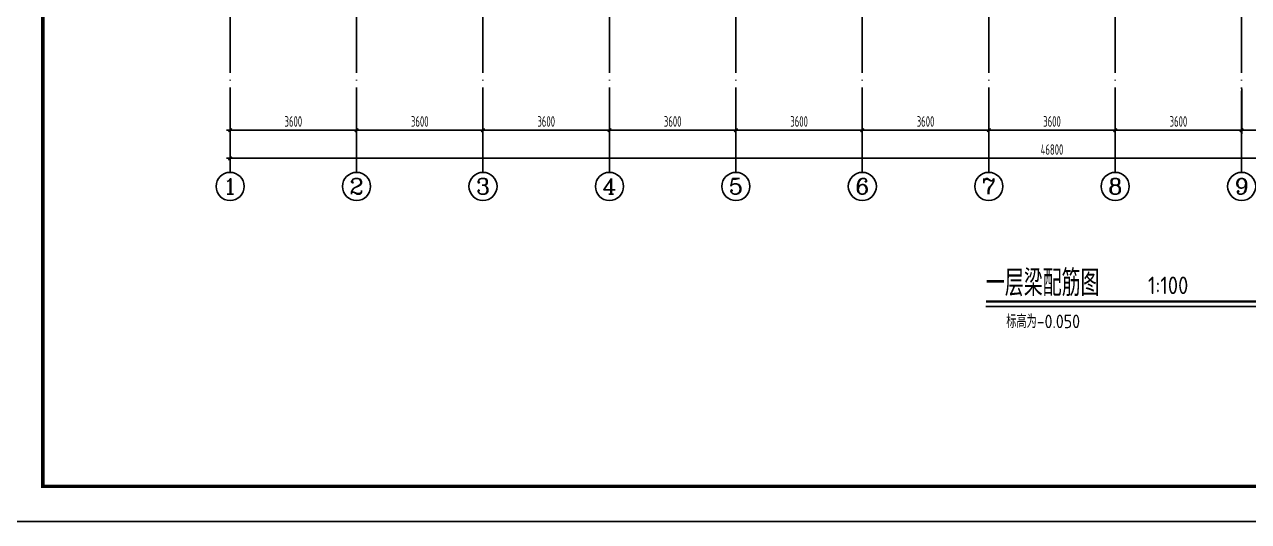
# Model space of a CAD drawing. Extents: x 127019 to 780419, y 327305 to 369305.
# Drawn here: x 365092 to 399941, y 327305 to 341455 of the extents above; entities that cross this region are included whole.
import ezdxf
from ezdxf.enums import TextEntityAlignment as Align

# ---------------------------------------------------------------- set-up
doc = ezdxf.new("R2010")
doc.units = 0
doc.header["$LTSCALE"] = 1000
doc.header["$MEASUREMENT"] = 0
doc.linetypes.add('DOTE', pattern=[2.42, 2, -0.2, 0.02, -0.2])
doc.layers.get('0').update_dxf_attribs({"linetype": 'CONTINUOUS'})
doc.layers.get('Defpoints').update_dxf_attribs({"linetype": 'CONTINUOUS'})
for name, color, linetype in [('AXIS_TEXT', 7, 'CONTINUOUS'), ('DIM', 3, 'CONTINUOUS'), ('DIM_SYMB', 3, 'CONTINUOUS'), ('DOTE', 8, 'DOTE'), ('PUB_TEXT', 7, 'CONTINUOUS'), ('PUB_TITLE', 4, 'CONTINUOUS'), ('文字', 7, 'CONTINUOUS')]:
    doc.layers.add(name, color=color, linetype=linetype)
doc.styles.add('COMPLEX', font='COMPLEX.shx')
doc.styles.get("Standard").update_dxf_attribs({"font": 'gbxwxt.shx', "bigfont": 'gbhzfs.shx'})
doc.styles.add('TSSD_Dimension', font='gbxwxt.shx', dxfattribs={"width": 0.7, "bigfont": 'gbhzfs.shx'})
doc.dimstyles.new('TSSD_100_100', dxfattribs={"dimtxt": 300, "dimasz": 100, "dimexe": 100, "dimexo": 250, "dimgap": 100, "dimtad": 1, "dimdec": 0, "dimzin": 0, "dimdsep": 46, "dimtxsty": 'TSSD_Dimension', "dimblk": 'ARCHTICK', "dimcen": 0, "dimdle": 100, "dimclrt": 7, "dimadec": 0, "dimazin": 0, "dimtfac": 1, "dimtdec": 0, "dimtix": 1, "dimtmove": 2, "dimatfit": 3, "dimfxl": 0, "dimtolj": 1, "dimtzin": 0, "dimarcsym": 0})

# ---------------------------------------------------------------- blocks, each defined once
blk = doc.blocks.new('_axiso')
blk.add_circle((0, 0), 0.5)
at = {"layer": 'AXIS_TEXT', "style": 'COMPLEX', "width": 1.041667}
blk.add_attdef('A', text='', height=0.56, dxfattribs=at).set_placement((-0.25, -0.28), (0.25, -0.28), align=Align.FIT)
blk = doc.blocks.new('_ArchTick')
at = {"color": 0, "linetype": 'ByBlock', "const_width": 0.4}
blk.add_lwpolyline([(-0.5, -0.5), (0.5, 0.5)], dxfattribs=at)
blk = doc.blocks.new('*D907')
at = {"layer": 'Defpoints', "color": 0, "transparency": 16777216}
for p in [(370946, 339870), (417746, 339870), (370946, 337645)]:
    blk.add_point(p, dxfattribs=at)
at = {"layer": 'DIM', "color": 0, "lineweight": -2, "transparency": 16777216}
for p, q in [((370946, 339620), (370946, 337545)), ((417746, 339620), (417746, 337545)), ((417846, 337645), (370846, 337645))]:
    blk.add_line(p, q, dxfattribs=at)
at = {"layer": 'DIM', "color": 0, "lineweight": -2, "transparency": 16777216, "xscale": 100, "yscale": 100, "zscale": 100, "rotation": 180.0000000000003}
blk.add_blockref('_ArchTick', (370946, 337645), dxfattribs=at)
at = {"layer": 'DIM', "color": 0, "lineweight": -2, "transparency": 16777216, "xscale": 100, "yscale": 100, "zscale": 100}
blk.add_blockref('_ArchTick', (417746, 337645), dxfattribs=at)
at = {"layer": 'DIM', "color": 7, "transparency": 16777216, "insert": (394346, 337895), "char_height": 300, "attachment_point": 5, "style": 'TSSD_Dimension'}
blk.add_mtext('\\A1;46800', dxfattribs=at)
blk = doc.blocks.new('*D908')
at = {"layer": 'Defpoints', "color": 0, "transparency": 16777216}
for p in [(374546, 339870), (378146, 339870), (374546, 338445)]:
    blk.add_point(p, dxfattribs=at)
at = {"layer": 'DIM', "color": 0, "lineweight": -2, "transparency": 16777216}
for p, q in [((374546, 339620), (374546, 338345)), ((378146, 339620), (378146, 338345)), ((378246, 338445), (374446, 338445))]:
    blk.add_line(p, q, dxfattribs=at)
at = {"layer": 'DIM', "color": 0, "lineweight": -2, "transparency": 16777216, "xscale": 100, "yscale": 100, "zscale": 100, "rotation": 180}
blk.add_blockref('_ArchTick', (374546, 338445), dxfattribs=at)
at = {"layer": 'DIM', "color": 0, "lineweight": -2, "transparency": 16777216, "xscale": 100, "yscale": 100, "zscale": 100}
blk.add_blockref('_ArchTick', (378146, 338445), dxfattribs=at)
at = {"layer": 'DIM', "color": 7, "transparency": 16777216, "insert": (376346, 338695), "char_height": 300, "attachment_point": 5, "style": 'TSSD_Dimension'}
blk.add_mtext('\\A1;3600', dxfattribs=at)
blk = doc.blocks.new('*D909')
at = {"layer": 'Defpoints', "color": 0, "transparency": 16777216}
for p in [(385346, 339870), (381746, 339620), (381746, 338445)]:
    blk.add_point(p, dxfattribs=at)
at = {"layer": 'DIM', "color": 0, "lineweight": -2, "transparency": 16777216}
for p, q in [((385346, 339620), (385346, 338345)), ((381746, 339370), (381746, 338345)), ((385446, 338445), (381646, 338445))]:
    blk.add_line(p, q, dxfattribs=at)
at = {"layer": 'DIM', "color": 0, "lineweight": -2, "transparency": 16777216, "xscale": 100, "yscale": 100, "zscale": 100, "rotation": 180}
blk.add_blockref('_ArchTick', (381746, 338445), dxfattribs=at)
at = {"layer": 'DIM', "color": 0, "lineweight": -2, "transparency": 16777216, "xscale": 100, "yscale": 100, "zscale": 100}
blk.add_blockref('_ArchTick', (385346, 338445), dxfattribs=at)
at = {"layer": 'DIM', "color": 7, "transparency": 16777216, "insert": (383546, 338695), "char_height": 300, "attachment_point": 5, "style": 'TSSD_Dimension'}
blk.add_mtext('\\A1;3600', dxfattribs=at)
blk = doc.blocks.new('*D910')
at = {"layer": 'Defpoints', "color": 0, "transparency": 16777216}
for p in [(388946, 339870), (392546, 339870), (388946, 338445)]:
    blk.add_point(p, dxfattribs=at)
at = {"layer": 'DIM', "color": 0, "lineweight": -2, "transparency": 16777216}
for p, q in [((388946, 339620), (388946, 338345)), ((392546, 339620), (392546, 338345)), ((392646, 338445), (388846, 338445))]:
    blk.add_line(p, q, dxfattribs=at)
at = {"layer": 'DIM', "color": 0, "lineweight": -2, "transparency": 16777216, "xscale": 100, "yscale": 100, "zscale": 100, "rotation": 180}
blk.add_blockref('_ArchTick', (388946, 338445), dxfattribs=at)
at = {"layer": 'DIM', "color": 0, "lineweight": -2, "transparency": 16777216, "xscale": 100, "yscale": 100, "zscale": 100}
blk.add_blockref('_ArchTick', (392546, 338445), dxfattribs=at)
at = {"layer": 'DIM', "color": 7, "transparency": 16777216, "insert": (390746, 338695), "char_height": 300, "attachment_point": 5, "style": 'TSSD_Dimension'}
blk.add_mtext('\\A1;3600', dxfattribs=at)
blk = doc.blocks.new('*D911')
at = {"layer": 'Defpoints', "color": 0, "transparency": 16777216}
for p in [(396146, 339870), (399746, 339870), (396146, 338445)]:
    blk.add_point(p, dxfattribs=at)
at = {"layer": 'DIM', "color": 0, "lineweight": -2, "transparency": 16777216}
for p, q in [((396146, 339620), (396146, 338345)), ((399746, 339620), (399746, 338345)), ((399846, 338445), (396046, 338445))]:
    blk.add_line(p, q, dxfattribs=at)
at = {"layer": 'DIM', "color": 0, "lineweight": -2, "transparency": 16777216, "xscale": 100, "yscale": 100, "zscale": 100, "rotation": 180}
blk.add_blockref('_ArchTick', (396146, 338445), dxfattribs=at)
at = {"layer": 'DIM', "color": 0, "lineweight": -2, "transparency": 16777216, "xscale": 100, "yscale": 100, "zscale": 100}
blk.add_blockref('_ArchTick', (399746, 338445), dxfattribs=at)
at = {"layer": 'DIM', "color": 7, "transparency": 16777216, "insert": (397946, 338695), "char_height": 300, "attachment_point": 5, "style": 'TSSD_Dimension'}
blk.add_mtext('\\A1;3600', dxfattribs=at)
blk = doc.blocks.new('*D915')
at = {"layer": 'Defpoints', "color": 0, "transparency": 16777216}
for p in [(370946, 339870), (374546, 339870), (370946, 338445)]:
    blk.add_point(p, dxfattribs=at)
at = {"layer": 'DIM', "color": 0, "lineweight": -2, "transparency": 16777216}
for p, q in [((370946, 339620), (370946, 338345)), ((374546, 339620), (374546, 338345)), ((374646, 338445), (370846, 338445))]:
    blk.add_line(p, q, dxfattribs=at)
at = {"layer": 'DIM', "color": 0, "lineweight": -2, "transparency": 16777216, "xscale": 100, "yscale": 100, "zscale": 100, "rotation": 180}
blk.add_blockref('_ArchTick', (370946, 338445), dxfattribs=at)
at = {"layer": 'DIM', "color": 0, "lineweight": -2, "transparency": 16777216, "xscale": 100, "yscale": 100, "zscale": 100}
blk.add_blockref('_ArchTick', (374546, 338445), dxfattribs=at)
at = {"layer": 'DIM', "color": 7, "transparency": 16777216, "insert": (372746, 338695), "char_height": 300, "attachment_point": 5, "style": 'TSSD_Dimension'}
blk.add_mtext('\\A1;3600', dxfattribs=at)
blk = doc.blocks.new('*D917')
at = {"layer": 'Defpoints', "color": 0, "transparency": 16777216}
for p in [(381746, 339870), (378146, 339620), (378146, 338445)]:
    blk.add_point(p, dxfattribs=at)
at = {"layer": 'DIM', "color": 0, "lineweight": -2, "transparency": 16777216}
for p, q in [((381746, 339620), (381746, 338345)), ((378146, 339370), (378146, 338345)), ((381846, 338445), (378046, 338445))]:
    blk.add_line(p, q, dxfattribs=at)
at = {"layer": 'DIM', "color": 0, "lineweight": -2, "transparency": 16777216, "xscale": 100, "yscale": 100, "zscale": 100, "rotation": 180}
blk.add_blockref('_ArchTick', (378146, 338445), dxfattribs=at)
at = {"layer": 'DIM', "color": 0, "lineweight": -2, "transparency": 16777216, "xscale": 100, "yscale": 100, "zscale": 100}
blk.add_blockref('_ArchTick', (381746, 338445), dxfattribs=at)
at = {"layer": 'DIM', "color": 7, "transparency": 16777216, "insert": (379946, 338695), "char_height": 300, "attachment_point": 5, "style": 'TSSD_Dimension'}
blk.add_mtext('\\A1;3600', dxfattribs=at)
blk = doc.blocks.new('*D921')
at = {"layer": 'Defpoints', "color": 0, "transparency": 16777216}
for p in [(385346, 339870), (388946, 339870), (385346, 338445)]:
    blk.add_point(p, dxfattribs=at)
at = {"layer": 'DIM', "color": 0, "lineweight": -2, "transparency": 16777216}
for p, q in [((385346, 339620), (385346, 338345)), ((388946, 339620), (388946, 338345)), ((389046, 338445), (385246, 338445))]:
    blk.add_line(p, q, dxfattribs=at)
at = {"layer": 'DIM', "color": 0, "lineweight": -2, "transparency": 16777216, "xscale": 100, "yscale": 100, "zscale": 100, "rotation": 180}
blk.add_blockref('_ArchTick', (385346, 338445), dxfattribs=at)
at = {"layer": 'DIM', "color": 0, "lineweight": -2, "transparency": 16777216, "xscale": 100, "yscale": 100, "zscale": 100}
blk.add_blockref('_ArchTick', (388946, 338445), dxfattribs=at)
at = {"layer": 'DIM', "color": 7, "transparency": 16777216, "insert": (387146, 338695), "char_height": 300, "attachment_point": 5, "style": 'TSSD_Dimension'}
blk.add_mtext('\\A1;3600', dxfattribs=at)
blk = doc.blocks.new('*D922')
at = {"layer": 'Defpoints', "color": 0, "transparency": 16777216}
for p in [(392546, 339870), (396146, 339870), (392546, 338445)]:
    blk.add_point(p, dxfattribs=at)
at = {"layer": 'DIM', "color": 0, "lineweight": -2, "transparency": 16777216}
for p, q in [((392546, 339620), (392546, 338345)), ((396146, 339620), (396146, 338345)), ((396246, 338445), (392446, 338445))]:
    blk.add_line(p, q, dxfattribs=at)
at = {"layer": 'DIM', "color": 0, "lineweight": -2, "transparency": 16777216, "xscale": 100, "yscale": 100, "zscale": 100, "rotation": 180}
blk.add_blockref('_ArchTick', (392546, 338445), dxfattribs=at)
at = {"layer": 'DIM', "color": 0, "lineweight": -2, "transparency": 16777216, "xscale": 100, "yscale": 100, "zscale": 100}
blk.add_blockref('_ArchTick', (396146, 338445), dxfattribs=at)
at = {"layer": 'DIM', "color": 7, "transparency": 16777216, "insert": (394346, 338695), "char_height": 300, "attachment_point": 5, "style": 'TSSD_Dimension'}
blk.add_mtext('\\A1;3600', dxfattribs=at)
blk = doc.blocks.new('*D923')
at = {"layer": 'Defpoints', "color": 0, "transparency": 16777216}
for p in [(399746, 339870), (403346, 339870), (399746, 338445)]:
    blk.add_point(p, dxfattribs=at)
at = {"layer": 'DIM', "color": 0, "lineweight": -2, "transparency": 16777216}
for p, q in [((399746, 339620), (399746, 338345)), ((403346, 339620), (403346, 338345)), ((403446, 338445), (399646, 338445))]:
    blk.add_line(p, q, dxfattribs=at)
at = {"layer": 'DIM', "color": 0, "lineweight": -2, "transparency": 16777216, "xscale": 100, "yscale": 100, "zscale": 100, "rotation": 180}
blk.add_blockref('_ArchTick', (399746, 338445), dxfattribs=at)
at = {"layer": 'DIM', "color": 0, "lineweight": -2, "transparency": 16777216, "xscale": 100, "yscale": 100, "zscale": 100}
blk.add_blockref('_ArchTick', (403346, 338445), dxfattribs=at)
at = {"layer": 'DIM', "color": 7, "transparency": 16777216, "insert": (401546, 338695), "char_height": 300, "attachment_point": 5, "style": 'TSSD_Dimension'}
blk.add_mtext('\\A1;3600', dxfattribs=at)

msp = doc.modelspace()

# ---------------------------------------------------------------- linework, layer by layer
at = {"layer": 'DIM'}
for p, q in [((370945.9, 337244.8), (370945.9, 339569.8)), ((374545.9, 337244.8), (374545.9, 339569.8)), ((378145.9, 337244.8), (378145.9, 339569.8)), ((381745.9, 337244.8), (381745.9, 339569.8)), ((385345.9, 337244.8), (385345.9, 339569.8)), ((388945.9, 337244.8), (388945.9, 339569.8)), ((392545.9, 337244.8), (392545.9, 339569.8)), ((396145.9, 337244.8), (396145.9, 339569.8)), ((399745.9, 337244.8), (399745.9, 339569.8))]:
    msp.add_line(p, q, dxfattribs=at)
at = {"layer": 'DIM_SYMB', "const_width": 70}
msp.add_lwpolyline([(392465.9, 333565.9), (400185.4, 333565.9)], dxfattribs=at)
at = {"layer": 'DIM_SYMB'}
msp.add_lwpolyline([(392465.9, 333425.9), (400185.4, 333425.9)], dxfattribs=at)
at = {"layer": 'DOTE'}
for p, q in [((370945.9, 361440.2), (370945.9, 339619.8)), ((374545.9, 361440.2), (374545.9, 339590.3)), ((378145.9, 361440.2), (378145.9, 339619.8)), ((381745.9, 361440.2), (381745.9, 339619.8)), ((385345.9, 361440.2), (385345.9, 339619.8)), ((388945.9, 361440.2), (388945.9, 339619.8)), ((392545.9, 361440.2), (392545.9, 339619.8)), ((396145.9, 361440.2), (396145.9, 339619.8)), ((399745.9, 361440.2), (399745.9, 339619.8))]:
    msp.add_line(p, q, dxfattribs=at)
at = {"layer": 'PUB_TITLE'}
msp.add_lwpolyline([(364619.2, 327305.3), (424019.2, 327305.3), (424019.2, 369305.3), (364619.2, 369305.3)], close=True, dxfattribs=at)
at = {"layer": 'PUB_TITLE', "const_width": 100}
msp.add_lwpolyline([(365613.9, 328305.3), (423013.9, 328305.3), (423013.9, 368305.3), (365613.9, 368305.3)], close=True, dxfattribs=at)

# ---------------------------------------------------------------- block references
at = {"layer": 'DIM'}
ref = msp.add_blockref('_axiso', (370945.9, 336844.8), dxfattribs=dict(at, xscale=800, yscale=800, zscale=800))
ref.add_attrib('A', '1', dxfattribs={"layer": 'AXIS_TEXT', "height": 448, "style": 'COMPLEX', "width": 2.083333}).set_placement((370745.9, 336620.8), (371145.9, 336620.8), align=Align.FIT)
ref = msp.add_blockref('_axiso', (374545.9, 336844.8), dxfattribs=dict(at, xscale=800, yscale=800, zscale=800))
ref.add_attrib('A', '2', dxfattribs={"layer": 'AXIS_TEXT', "height": 448, "style": 'COMPLEX', "width": 1.339286}).set_placement((374345.9, 336620.8), (374745.9, 336620.8), align=Align.FIT)
ref = msp.add_blockref('_axiso', (378145.9, 336844.8), dxfattribs=dict(at, xscale=800, yscale=800, zscale=800))
ref.add_attrib('A', '3', dxfattribs={"layer": 'AXIS_TEXT', "height": 448, "style": 'COMPLEX', "width": 1.339286}).set_placement((377945.9, 336620.8), (378345.9, 336620.8), align=Align.FIT)
ref = msp.add_blockref('_axiso', (381745.9, 336844.8), dxfattribs=dict(at, xscale=800, yscale=800, zscale=800))
ref.add_attrib('A', '4', dxfattribs={"layer": 'AXIS_TEXT', "height": 448, "style": 'COMPLEX', "width": 1.171875}).set_placement((381545.9, 336620.8), (381945.9, 336620.8), align=Align.FIT)
ref = msp.add_blockref('_axiso', (385345.9, 336844.8), dxfattribs=dict(at, xscale=800, yscale=800, zscale=800))
ref.add_attrib('A', '5', dxfattribs={"layer": 'AXIS_TEXT', "height": 448, "style": 'COMPLEX', "width": 1.339286}).set_placement((385145.9, 336620.8), (385545.9, 336620.8), align=Align.FIT)
ref = msp.add_blockref('_axiso', (388945.9, 336844.8), dxfattribs=dict(at, xscale=800, yscale=800, zscale=800))
ref.add_attrib('A', '6', dxfattribs={"layer": 'AXIS_TEXT', "height": 448, "style": 'COMPLEX', "width": 1.339286}).set_placement((388745.9, 336620.8), (389145.9, 336620.8), align=Align.FIT)
ref = msp.add_blockref('_axiso', (392545.9, 336844.8), dxfattribs=dict(at, xscale=800, yscale=800, zscale=800))
ref.add_attrib('A', '7', dxfattribs={"layer": 'AXIS_TEXT', "height": 448, "style": 'COMPLEX', "width": 1.339286}).set_placement((392345.9, 336620.8), (392745.9, 336620.8), align=Align.FIT)
ref = msp.add_blockref('_axiso', (396145.9, 336844.8), dxfattribs=dict(at, xscale=800, yscale=800, zscale=800))
ref.add_attrib('A', '8', dxfattribs={"layer": 'AXIS_TEXT', "height": 448, "style": 'COMPLEX', "width": 1.339286}).set_placement((395945.9, 336620.8), (396345.9, 336620.8), align=Align.FIT)
ref = msp.add_blockref('_axiso', (399745.9, 336844.8), dxfattribs=dict(at, xscale=-800, yscale=800, zscale=800, rotation=180))
ref.add_attrib('A', '9', dxfattribs={"layer": 'AXIS_TEXT', "height": 448, "style": 'COMPLEX', "width": 1.339286}).set_placement((399545.9, 336620.8), (399945.9, 336620.8), align=Align.FIT)

# ---------------------------------------------------------------- texts
at = {"layer": 'PUB_TEXT'}
for s, height, p in [('一层梁配筋图', 748.03, (392465.9, 333721.7)), ('1:100', 500, (397078.5, 333778.8))]:
    msp.add_text(s, height=height, dxfattribs=at).set_placement(p)
at = {"layer": '文字'}
msp.add_text('标高为-0.050', height=385, dxfattribs=at).set_placement((393044.9, 332809.6))

# ---------------------------------------------------------------- dimensions: what is measured, and where the dimension line sits
at = {"layer": 'DIM'}
dim = msp.add_aligned_dim(p1=(417745.9, 339869.8), p2=(370945.9, 339869.8), distance=2225, dimstyle='TSSD_100_100', dxfattribs=at)
dim.commit()
dim.dimension.update_dxf_attribs({"geometry": '*D907', "text_midpoint": (394345.9, 337894.8)})
for base, p1, p2, picture, middle in [((370945.9, 338444.8), (374545.9, 339869.8), (370945.9, 339869.8), '*D915', (372745.9, 338694.8)), ((374545.9, 338444.8), (378145.9, 339869.8), (374545.9, 339869.8), '*D908', (376345.9, 338694.8)), ((378145.9, 338444.8), (381745.9, 339869.8), (378145.9, 339619.8), '*D917', (379945.9, 338694.8)), ((381745.9, 338444.8), (385345.9, 339869.8), (381745.9, 339619.8), '*D909', (383545.9, 338694.8)), ((385345.9, 338444.8), (388945.9, 339869.8), (385345.9, 339869.8), '*D921', (387145.9, 338694.8)), ((388945.9, 338444.8), (392545.9, 339869.8), (388945.9, 339869.8), '*D910', (390745.9, 338694.8)), ((392545.9, 338444.8), (396145.9, 339869.8), (392545.9, 339869.8), '*D922', (394345.9, 338694.8)), ((396145.9, 338444.8), (399745.9, 339869.8), (396145.9, 339869.8), '*D911', (397945.9, 338694.8)), ((399745.9, 338444.8), (403345.9, 339869.8), (399745.9, 339869.8), '*D923', (401545.9, 338694.8))]:
    dim = msp.add_linear_dim(base=base, p1=p1, p2=p2, dimstyle='TSSD_100_100', dxfattribs=at)
    dim.commit()
    dim.dimension.update_dxf_attribs({"geometry": picture, "text_midpoint": middle})

doc.saveas('drawing.dxf')
